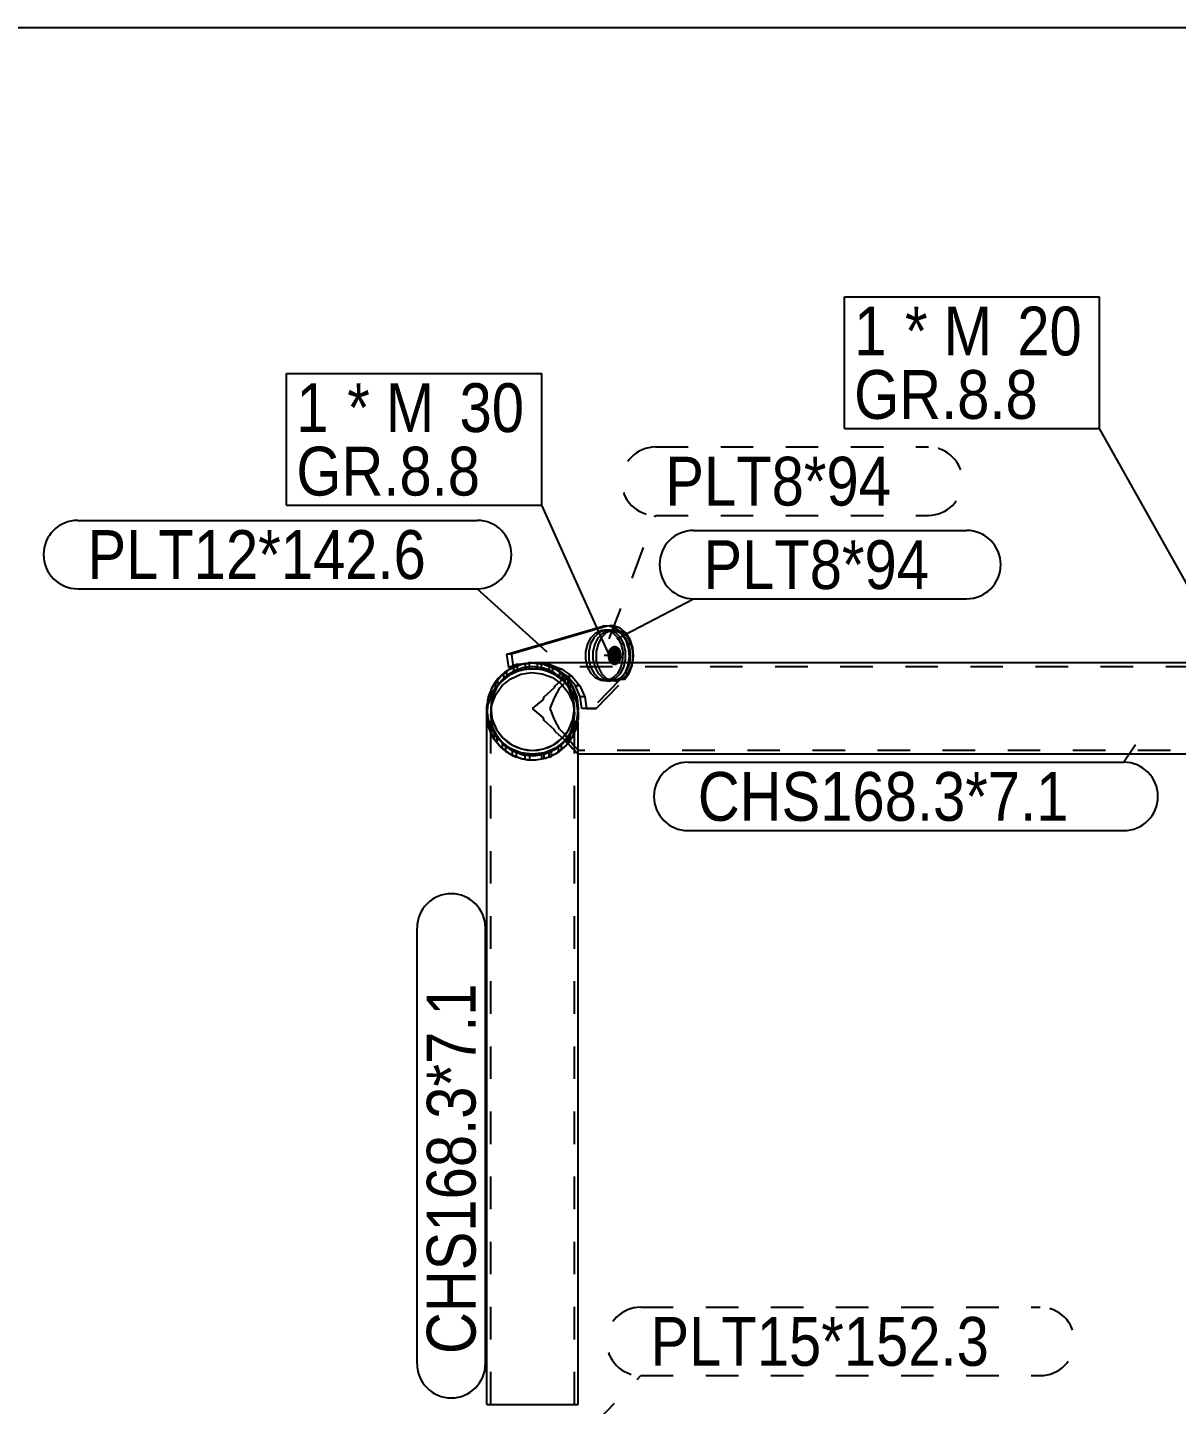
# Model space of a CAD drawing. Header units: millimetres. Extents: x 150000 to 150841, y 150000 to 150594.
# Drawn here: x 150280.2 to 150350.9, y 150490 to 150574.6 of the extents above; entities that cross this region are included whole.
import ezdxf

# ---------------------------------------------------------------- set-up
doc = ezdxf.new("R2010")
doc.units = ezdxf.units.MM
doc.linetypes.add('XKITLINE00', pattern=[0])
doc.linetypes.add('XKITLINE02', pattern=[4, 2, -2])
doc.styles.add('A', font='arial.ttf')
doc.styles.add('ARIAL', font='arial.ttf')

msp = doc.modelspace()

# ---------------------------------------------------------------- linework, layer by layer
at = {"color": 7, "linetype": 'XKITLINE00'}
for p, q in [((150822.962, 150574.58), (150017.917, 150574.58)), ((150017.944, 150574.605), (150822.945, 150574.605)), ((150330.444, 150558.061), (150346.121, 150558.061)), ((150330.444, 150549.961), (150330.444, 150558.061)), ((150346.121, 150549.961), (150346.121, 150558.061)), ((150296.167, 150553.351), (150311.844, 150553.351)), ((150296.167, 150545.251), (150296.167, 150553.351)), ((150311.844, 150545.251), (150311.844, 150553.351)), ((150330.444, 150549.961), (150346.121, 150549.961)), ((150353.812, 150536.284), (150346.121, 150549.961)), ((150296.167, 150545.251), (150311.844, 150545.251)), ((150316.005, 150536.024), (150311.844, 150545.251)), ((150283.325, 150544.324), (150307.882, 150544.324)), ((150321.181, 150543.705), (150337.951, 150543.705)), ((150283.325, 150540.124), (150307.882, 150540.124)), ((150312.186, 150536.222), (150307.882, 150540.124)), ((150316.453, 150537.037), (150321.181, 150539.505)), ((150321.181, 150539.505), (150337.951, 150539.505)), ((150348.344, 150530.528), (150347.616, 150529.465)), ((150320.838, 150529.465), (150347.616, 150529.465)), ((150320.838, 150525.265), (150347.616, 150525.265)), ((150304.18, 150492.506), (150304.18, 150519.284)), ((150308.38, 150492.506), (150308.38, 150519.284))]:
    msp.add_line(p, q, dxfattribs=at)
at = {"color": 7, "linetype": 'XKITLINE02'}
for p, q in [((150318.841, 150548.834), (150335.611, 150548.834)), ((150315.998, 150537.037), (150318.841, 150544.634)), ((150318.841, 150544.634), (150335.611, 150544.634)), ((150314.668, 150536.739), (150314.879, 150537.135)), ((150315.061, 150537.135), (150314.85, 150536.739)), ((150314.879, 150537.135), (150315.17, 150537.422)), ((150315.352, 150537.422), (150315.061, 150537.135)), ((150315.17, 150537.422), (150315.511, 150537.572)), ((150315.17, 150537.422), (150315.352, 150537.422)), ((150315.693, 150537.572), (150315.352, 150537.422)), ((150315.511, 150537.572), (150315.693, 150537.572)), ((150315.511, 150537.572), (150315.869, 150537.57)), ((150316.051, 150537.57), (150315.693, 150537.572)), ((150315.869, 150537.57), (150316.209, 150537.417)), ((150315.966, 150537.572), (150316.324, 150537.57)), ((150316.002, 150537.847), (150316.392, 150537.711)), ((150316.391, 150537.417), (150316.051, 150537.57)), ((150316.209, 150537.417), (150316.499, 150537.128)), ((150316.324, 150537.57), (150316.664, 150537.417)), ((150316.681, 150537.128), (150316.391, 150537.417)), ((150316.392, 150537.711), (150316.735, 150537.422)), ((150316.499, 150537.128), (150316.708, 150536.731)), ((150316.664, 150537.417), (150316.954, 150537.128)), ((150316.89, 150536.731), (150316.681, 150537.128)), ((150316.735, 150537.422), (150317, 150537.006)), ((150316.954, 150537.128), (150317.163, 150536.731)), ((150314.555, 150535.783), (150314.556, 150536.273)), ((150314.556, 150536.273), (150314.668, 150536.739)), ((150314.738, 150536.273), (150314.737, 150535.783)), ((150314.85, 150536.739), (150314.738, 150536.273)), ((150316.708, 150536.731), (150316.89, 150536.731)), ((150316.708, 150536.731), (150316.818, 150536.264)), ((150316.818, 150536.264), (150316.817, 150535.774)), ((150317, 150536.264), (150316.89, 150536.731)), ((150316.999, 150535.774), (150317, 150536.264)), ((150317, 150537.006), (150317.162, 150536.502)), ((150317.162, 150536.502), (150317.208, 150535.955)), ((150317.163, 150536.731), (150317.345, 150536.731)), ((150317.163, 150536.731), (150317.273, 150536.264)), ((150317.273, 150536.264), (150317.272, 150535.774)), ((150317.455, 150536.262), (150317.455, 150536.265)), ((150310.285, 150535.469), (150309.819, 150535.276)), ((150309.882, 150535.189), (150310.558, 150535.469)), ((150310.092, 150535.276), (150310.558, 150535.469)), ((150310.355, 150535.406), (150310.132, 150535.315)), ((150310.285, 150535.469), (150311.011, 150535.565)), ((150310.558, 150535.469), (150310.285, 150535.469)), ((150310.591, 150535.477), (150310.355, 150535.406)), ((150310.355, 150535.052), (150310.355, 150535.406)), ((150310.558, 150535.469), (150311.284, 150535.565)), ((150310.558, 150535.469), (150311.284, 150535.565)), ((150310.837, 150535.528), (150310.591, 150535.477)), ((150311.082, 150535.557), (150310.837, 150535.528)), ((150310.837, 150535.174), (150310.837, 150535.528)), ((150311.284, 150535.565), (150311.011, 150535.565)), ((150311.082, 150535.557), (150311.293, 150535.563)), ((150311.082, 150535.204), (150311.082, 150535.557)), ((150311.284, 150535.565), (150312.01, 150535.469)), ((150311.294, 150535.563), (150311.33, 150535.564)), ((150311.33, 150535.564), (150311.578, 150535.549)), ((150311.584, 150535.565), (150311.36, 150535.565)), ((150311.571, 150535.563), (150312.362, 150535.469)), ((150311.578, 150535.196), (150311.578, 150535.549)), ((150311.827, 150535.511), (150311.578, 150535.549)), ((150311.827, 150535.158), (150311.827, 150535.511)), ((150311.919, 150535.489), (150311.827, 150535.511)), ((150312.02, 150535.465), (150311.994, 150535.471)), ((150312.01, 150535.469), (150312.687, 150535.189)), ((150312.015, 150535.478), (150312.089, 150535.469)), ((150312.692, 150535.197), (150312.036, 150535.469)), ((150312.089, 150535.469), (150312.362, 150535.469)), ((150312.813, 150535.189), (150312.089, 150535.469)), ((150312.099, 150535.443), (150312.299, 150535.375)), ((150312.362, 150535.469), (150313.086, 150535.189)), ((150314.665, 150535.317), (150314.555, 150535.783)), ((150314.737, 150535.783), (150314.847, 150535.317)), ((150315.12, 150535.317), (150315.061, 150535.565)), ((150315.302, 150535.317), (150315.243, 150535.565)), ((150316.817, 150535.774), (150316.705, 150535.308)), ((150316.887, 150535.308), (150316.999, 150535.774)), ((150317.132, 150535.414), (150316.943, 150534.928)), ((150317.208, 150535.955), (150317.132, 150535.414)), ((150317.272, 150535.774), (150317.16, 150535.308)), ((150317.216, 150534.928), (150317.405, 150535.414)), ((150317.342, 150535.308), (150317.404, 150535.565)), ((150317.405, 150535.414), (150317.426, 150535.565)), ((150308.855, 150534.162), (150309.301, 150534.743)), ((150309.468, 150534.575), (150309.06, 150534.044)), ((150309.156, 150534.232), (150309.156, 150534.586)), ((150309.813, 150534.795), (150309.245, 150534.333)), ((150309.285, 150534.722), (150309.314, 150534.753)), ((150309.301, 150534.743), (150309.882, 150535.189)), ((150309.323, 150534.41), (150309.511, 150534.577)), ((150309.418, 150534.17), (150309.938, 150534.594)), ((150310, 150534.983), (150309.468, 150534.575)), ((150309.511, 150534.577), (150309.511, 150534.93)), ((150309.511, 150534.577), (150309.699, 150534.72)), ((150309.699, 150534.72), (150309.699, 150535.073)), ((150309.699, 150534.72), (150309.907, 150534.848)), ((150310.482, 150535.095), (150309.813, 150534.795)), ((150309.864, 150535.175), (150309.894, 150535.194)), ((150309.907, 150534.848), (150310.132, 150534.962)), ((150309.938, 150534.594), (150310.55, 150534.868)), ((150310.619, 150535.24), (150310, 150534.983)), ((150310.054, 150535.276), (150310.132, 150535.315)), ((150310.132, 150534.962), (150310.132, 150535.315)), ((150310.132, 150534.962), (150310.355, 150535.052)), ((150310.355, 150535.052), (150310.591, 150535.123)), ((150311.205, 150535.211), (150310.482, 150535.095)), ((150310.55, 150534.868), (150311.211, 150534.974)), ((150310.591, 150535.123), (150310.837, 150535.174)), ((150311.284, 150535.328), (150310.619, 150535.24)), ((150310.837, 150535.174), (150311.082, 150535.204)), ((150311.082, 150535.204), (150311.33, 150535.211)), ((150311.933, 150535.136), (150311.205, 150535.211)), ((150311.211, 150534.974), (150311.878, 150534.905)), ((150311.949, 150535.24), (150311.284, 150535.328)), ((150311.33, 150535.211), (150311.578, 150535.196)), ((150311.578, 150535.196), (150311.827, 150535.158)), ((150311.827, 150535.158), (150312.069, 150535.1)), ((150311.878, 150534.905), (150312.505, 150534.666)), ((150312.617, 150534.875), (150311.933, 150535.136)), ((150312.568, 150534.983), (150311.949, 150535.24)), ((150312.069, 150535.1), (150312.299, 150535.022)), ((150312.299, 150535.022), (150312.299, 150535.375)), ((150312.53, 150535.272), (150312.299, 150535.375)), ((150312.299, 150535.022), (150312.53, 150534.918)), ((150360.191, 150535.328), (150312.377, 150535.328)), ((150312.505, 150534.666), (150313.048, 150534.273)), ((150312.53, 150534.918), (150312.53, 150535.272)), ((150312.588, 150535.24), (150312.53, 150535.272)), ((150312.53, 150534.918), (150312.747, 150534.8)), ((150313.1, 150534.575), (150312.568, 150534.983)), ((150313.211, 150534.446), (150312.617, 150534.875)), ((150312.698, 150535.18), (150312.668, 150535.196)), ((150312.687, 150535.189), (150313.268, 150534.743)), ((150312.703, 150535.189), (150312.692, 150535.197)), ((150313.275, 150534.75), (150312.692, 150535.197)), ((150313.275, 150534.75), (150312.692, 150535.197)), ((150312.747, 150534.8), (150312.946, 150534.667)), ((150312.759, 150535.145), (150312.946, 150535.02)), ((150313.086, 150535.189), (150312.813, 150535.189)), ((150313.435, 150534.743), (150312.813, 150535.189)), ((150312.946, 150534.667), (150312.946, 150535.02)), ((150313.141, 150534.861), (150312.946, 150535.02)), ((150312.946, 150534.667), (150313.141, 150534.508)), ((150313.07, 150534.907), (150313.126, 150534.907)), ((150313.086, 150535.189), (150313.708, 150534.743)), ((150313.126, 150534.907), (150313.096, 150534.743)), ((150313.096, 150534.743), (150313.126, 150534.53)), ((150313.508, 150534.044), (150313.1, 150534.575)), ((150313.126, 150534.907), (150313.167, 150534.873)), ((150313.141, 150534.508), (150313.141, 150534.861)), ((150313.217, 150534.788), (150313.141, 150534.861)), ((150313.167, 150534.496), (150313.167, 150534.873)), ((150313.167, 150534.873), (150313.307, 150534.739)), ((150313.278, 150534.729), (150313.248, 150534.758)), ((150313.268, 150534.743), (150313.713, 150534.162)), ((150313.28, 150534.743), (150313.275, 150534.75)), ((150313.722, 150534.167), (150313.275, 150534.75)), ((150313.283, 150534.739), (150313.275, 150534.75)), ((150313.283, 150534.739), (150313.28, 150534.743)), ((150313.281, 150534.575), (150313.302, 150534.707)), ((150313.307, 150534.362), (150313.281, 150534.575)), ((150313.307, 150534.739), (150313.283, 150534.739)), ((150313.302, 150534.708), (150313.307, 150534.739)), ((150313.317, 150534.691), (150313.306, 150534.702)), ((150313.474, 150534.512), (150313.317, 150534.691)), ((150313.708, 150534.743), (150313.435, 150534.743)), ((150313.913, 150534.162), (150313.435, 150534.743)), ((150313.708, 150534.743), (150314.186, 150534.162)), ((150314.665, 150535.317), (150314.847, 150535.317)), ((150314.874, 150534.919), (150314.665, 150535.317)), ((150314.847, 150535.317), (150315.056, 150534.919)), ((150315.164, 150534.63), (150314.874, 150534.919)), ((150315.056, 150534.919), (150315.346, 150534.63)), ((150315.12, 150535.317), (150315.302, 150535.317)), ((150315.329, 150534.919), (150315.12, 150535.317)), ((150315.504, 150534.477), (150315.164, 150534.63)), ((150315.302, 150535.317), (150315.511, 150534.919)), ((150315.619, 150534.63), (150315.329, 150534.919)), ((150315.346, 150534.63), (150315.686, 150534.477)), ((150315.511, 150534.919), (150315.801, 150534.63)), ((150315.959, 150534.477), (150315.619, 150534.63)), ((150315.801, 150534.63), (150316.141, 150534.477)), ((150316.203, 150534.625), (150315.862, 150534.475)), ((150316.044, 150534.475), (150316.385, 150534.625)), ((150316.494, 150534.912), (150316.203, 150534.625)), ((150316.203, 150534.625), (150316.385, 150534.625)), ((150316.658, 150534.625), (150316.317, 150534.475)), ((150316.385, 150534.625), (150316.676, 150534.912)), ((150316.705, 150535.308), (150316.494, 150534.912)), ((150316.499, 150534.475), (150316.84, 150534.625)), ((150316.943, 150534.928), (150316.657, 150534.541)), ((150316.949, 150534.912), (150316.658, 150534.625)), ((150316.658, 150534.625), (150316.84, 150534.625)), ((150316.676, 150534.912), (150316.887, 150535.308)), ((150316.84, 150534.625), (150317.131, 150534.912)), ((150316.93, 150534.541), (150317.216, 150534.928)), ((150317.216, 150534.928), (150316.943, 150534.928)), ((150317.16, 150535.308), (150316.949, 150534.912)), ((150317.131, 150534.912), (150317.342, 150535.308)), ((150308.816, 150533.74), (150308.555, 150533.055)), ((150308.575, 150533.486), (150308.855, 150534.162)), ((150308.665, 150533.406), (150308.665, 150533.759)), ((150308.759, 150533.625), (150308.759, 150533.978)), ((150308.759, 150533.625), (150308.874, 150533.839)), ((150309.06, 150534.044), (150308.804, 150533.424)), ((150309.245, 150534.333), (150308.816, 150533.74)), ((150308.844, 150534.136), (150308.866, 150534.176)), ((150308.874, 150533.839), (150309.011, 150534.046)), ((150309.011, 150534.046), (150309.011, 150534.399)), ((150309.011, 150534.046), (150309.156, 150534.232)), ((150309.025, 150533.627), (150309.418, 150534.17)), ((150309.156, 150534.232), (150309.323, 150534.41)), ((150311.998, 150533.486), (150312.62, 150534.058)), ((150312.62, 150534.058), (150312.679, 150534.162)), ((150312.62, 150533.424), (150312.963, 150534.044)), ((150312.679, 150534.162), (150313.07, 150534.53)), ((150312.963, 150534.044), (150313.214, 150534.28)), ((150313.048, 150534.273), (150313.471, 150533.753)), ((150313.07, 150534.53), (150313.126, 150534.53)), ((150313.07, 150534.53), (150313.214, 150534.426)), ((150313.126, 150534.53), (150313.167, 150534.496)), ((150313.141, 150534.508), (150313.317, 150534.338)), ((150313.167, 150534.496), (150313.307, 150534.362)), ((150313.673, 150533.877), (150313.211, 150534.446)), ((150313.214, 150534.426), (150313.265, 150534.362)), ((150313.265, 150534.362), (150313.214, 150534.28)), ((150313.307, 150534.362), (150313.265, 150534.362)), ((150313.317, 150534.338), (150313.474, 150534.159)), ((150313.471, 150533.753), (150313.745, 150533.141)), ((150313.474, 150534.159), (150313.474, 150534.512)), ((150313.62, 150534.31), (150313.474, 150534.512)), ((150313.62, 150533.957), (150313.474, 150534.159)), ((150313.765, 150533.424), (150313.508, 150534.044)), ((150313.62, 150533.957), (150313.62, 150534.31)), ((150313.666, 150534.235), (150313.62, 150534.31)), ((150313.62, 150533.957), (150313.746, 150533.748)), ((150313.972, 150533.209), (150313.673, 150533.877)), ((150313.721, 150534.144), (150313.697, 150534.183)), ((150313.713, 150534.162), (150313.994, 150533.486)), ((150314.003, 150533.488), (150313.722, 150534.167)), ((150313.852, 150533.887), (150313.746, 150534.102)), ((150313.746, 150533.748), (150313.852, 150533.534)), ((150313.852, 150533.534), (150313.852, 150533.887)), ((150313.941, 150533.657), (150313.852, 150533.887)), ((150314.186, 150534.162), (150313.913, 150534.162)), ((150314.213, 150533.486), (150313.913, 150534.162)), ((150314.186, 150534.162), (150314.486, 150533.486)), ((150316.657, 150534.541), (150314.924, 150532.76)), ((150315.197, 150532.76), (150316.93, 150534.541)), ((150315.862, 150534.475), (150315.504, 150534.477)), ((150315.686, 150534.477), (150316.044, 150534.475)), ((150315.862, 150534.475), (150316.044, 150534.475)), ((150316.317, 150534.475), (150315.959, 150534.477)), ((150316.141, 150534.477), (150316.499, 150534.475)), ((150316.317, 150534.475), (150316.499, 150534.475)), ((150316.93, 150534.541), (150316.657, 150534.541)), ((150308.479, 150532.76), (150308.575, 150533.486)), ((150308.482, 150532.347), (150308.555, 150533.055)), ((150308.495, 150532.698), (150308.495, 150533.051)), ((150308.495, 150532.698), (150308.53, 150532.936)), ((150308.53, 150532.936), (150308.53, 150533.29)), ((150308.53, 150532.936), (150308.587, 150533.172)), ((150308.571, 150533.461), (150308.581, 150533.501)), ((150308.587, 150533.172), (150308.665, 150533.406)), ((150308.665, 150533.406), (150308.759, 150533.625)), ((150308.804, 150533.424), (150308.716, 150532.76)), ((150308.717, 150532.333), (150308.786, 150533)), ((150308.786, 150533), (150309.025, 150533.627)), ((150311.284, 150532.76), (150311.934, 150533.301)), ((150311.934, 150533.301), (150311.998, 150533.486)), ((150312.369, 150532.76), (150312.62, 150533.424)), ((150313.745, 150533.141), (150313.851, 150532.479)), ((150313.852, 150532.76), (150313.765, 150533.424)), ((150313.941, 150533.304), (150313.852, 150533.534)), ((150313.941, 150533.304), (150313.941, 150533.657)), ((150313.961, 150533.586), (150313.941, 150533.657)), ((150313.941, 150533.304), (150314.009, 150533.07)), ((150314.088, 150532.485), (150313.972, 150533.209)), ((150313.996, 150533.468), (150313.984, 150533.508)), ((150313.994, 150533.486), (150314.089, 150532.76)), ((150314.099, 150532.76), (150314.003, 150533.488)), ((150314.009, 150533.07), (150314.056, 150532.834)), ((150314.056, 150533.188), (150314.016, 150533.385)), ((150314.056, 150532.834), (150314.056, 150533.188)), ((150314.083, 150532.945), (150314.056, 150533.188)), ((150314.083, 150532.592), (150314.083, 150532.945)), ((150314.084, 150532.87), (150314.083, 150532.945)), ((150314.486, 150533.486), (150314.213, 150533.486)), ((150314.315, 150532.76), (150314.213, 150533.486)), ((150314.486, 150533.486), (150314.588, 150532.76)), ((150308.575, 150532.034), (150308.479, 150532.76)), ((150308.48, 150532.754), (150308.48, 150532.765)), ((150308.48, 150532.455), (150308.495, 150532.698)), ((150308.481, 150532.742), (150308.481, 150532.771)), ((150308.595, 150531.613), (150308.483, 150532.308)), ((150308.576, 150532.029), (150308.574, 150532.037)), ((150308.855, 150531.357), (150308.575, 150532.034)), ((150308.716, 150532.76), (150308.804, 150532.095)), ((150308.717, 150490.006), (150308.717, 150532.333)), ((150308.823, 150531.671), (150308.717, 150532.333)), ((150308.804, 150532.095), (150309.06, 150531.476)), ((150311.934, 150532.218), (150311.284, 150532.76)), ((150311.998, 150532.034), (150311.934, 150532.218)), ((150312.62, 150531.461), (150311.998, 150532.034)), ((150312.62, 150532.095), (150312.369, 150532.76)), ((150312.963, 150531.476), (150312.62, 150532.095)), ((150313.508, 150531.476), (150313.765, 150532.095)), ((150313.994, 150532.034), (150313.713, 150531.357)), ((150313.722, 150531.352), (150314.003, 150532.031)), ((150313.765, 150532.095), (150313.852, 150532.76)), ((150313.851, 150532.479), (150313.782, 150531.811)), ((150313.851, 150490.006), (150313.851, 150532.479)), ((150313.992, 150532.029), (150313.994, 150532.04)), ((150314.089, 150532.76), (150313.994, 150532.034)), ((150314.003, 150532.031), (150314.099, 150532.76)), ((150314.013, 150531.757), (150314.088, 150532.485)), ((150314.016, 150532.13), (150314.038, 150532.221)), ((150314.038, 150532.221), (150314.073, 150532.46)), ((150314.038, 150531.868), (150314.038, 150532.221)), ((150314.038, 150531.868), (150314.073, 150532.106)), ((150314.083, 150532.592), (150314.056, 150532.834)), ((150314.073, 150532.46), (150314.086, 150532.658)), ((150314.073, 150532.106), (150314.073, 150532.46)), ((150314.088, 150532.349), (150314.073, 150532.106)), ((150314.083, 150532.592), (150314.088, 150532.349)), ((150314.087, 150532.747), (150314.087, 150532.778)), ((150314.088, 150532.349), (150314.088, 150532.679)), ((150314.088, 150529.955), (150314.088, 150532.485)), ((150314.588, 150532.76), (150314.315, 150532.76)), ((150314.924, 150532.76), (150314.315, 150532.76)), ((150314.588, 150532.76), (150315.197, 150532.76)), ((150315.197, 150532.76), (150314.924, 150532.76)), ((150308.896, 150530.935), (150308.6, 150531.595)), ((150309.097, 150531.059), (150308.823, 150531.671)), ((150309.301, 150530.776), (150308.855, 150531.357)), ((150309.06, 150531.476), (150309.468, 150530.944)), ((150312.679, 150531.357), (150312.62, 150531.461)), ((150312.679, 150531.357), (150313.214, 150530.853)), ((150312.963, 150531.476), (150313.214, 150531.239)), ((150313.1, 150530.944), (150313.508, 150531.476)), ((150313.544, 150531.185), (150313.151, 150530.641)), ((150313.214, 150531.239), (150313.398, 150530.944)), ((150313.713, 150531.357), (150313.268, 150530.776)), ((150313.443, 150530.989), (150313.722, 150531.352)), ((150313.782, 150531.811), (150313.544, 150531.185)), ((150313.557, 150531.112), (150313.694, 150531.319)), ((150313.694, 150531.319), (150313.696, 150531.322)), ((150313.809, 150531.179), (150313.694, 150530.966)), ((150313.747, 150531.418), (150313.809, 150531.533)), ((150313.752, 150531.072), (150314.013, 150531.757)), ((150313.809, 150531.533), (150313.903, 150531.752)), ((150313.809, 150531.179), (150313.809, 150531.533)), ((150313.809, 150531.179), (150313.903, 150531.398)), ((150313.903, 150531.752), (150313.973, 150531.962)), ((150313.903, 150531.398), (150313.903, 150531.752)), ((150313.981, 150531.632), (150313.903, 150531.398)), ((150314.038, 150531.868), (150313.981, 150531.632)), ((150308.896, 150530.935), (150309.358, 150530.366)), ((150309.52, 150530.539), (150309.097, 150531.059)), ((150309.882, 150530.33), (150309.301, 150530.776)), ((150309.358, 150530.366), (150309.951, 150529.937)), ((150309.468, 150530.944), (150310, 150530.536)), ((150310.064, 150530.146), (150309.52, 150530.539)), ((150310.558, 150530.05), (150309.882, 150530.33)), ((150310, 150530.536), (150310.619, 150530.279)), ((150311.949, 150530.279), (150312.568, 150530.536)), ((150312.687, 150530.33), (150312.01, 150530.05)), ((150312.568, 150530.536), (150313.1, 150530.944)), ((150313.151, 150530.641), (150312.631, 150530.218)), ((150313.268, 150530.776), (150312.687, 150530.33)), ((150312.755, 150530.016), (150313.323, 150530.479)), ((150313.214, 150530.853), (150313.262, 150530.776)), ((150313.262, 150530.776), (150313.677, 150530.385)), ((150313.323, 150530.479), (150313.752, 150531.072)), ((150313.398, 150530.944), (150313.677, 150530.681)), ((150313.564, 150530.78), (150313.442, 150530.612)), ((150313.442, 150530.612), (150313.443, 150530.612)), ((150313.443, 150530.612), (150313.442, 150530.612)), ((150313.457, 150530.63), (150313.557, 150530.758)), ((150313.564, 150531.123), (150313.459, 150530.989)), ((150313.459, 150530.985), (150313.557, 150531.112)), ((150313.459, 150530.612), (150313.564, 150530.746)), ((150313.557, 150530.758), (150313.557, 150531.112)), ((150313.694, 150530.966), (150313.557, 150530.758)), ((150313.564, 150531.123), (150313.586, 150531.157)), ((150313.564, 150530.746), (150313.564, 150531.123)), ((150313.586, 150530.78), (150313.564, 150530.78)), ((150313.756, 150530.575), (150313.564, 150530.78)), ((150313.586, 150530.78), (150313.564, 150530.746)), ((150313.586, 150531.157), (150313.569, 150530.944)), ((150313.569, 150530.944), (150313.586, 150530.78)), ((150313.572, 150531.157), (150313.586, 150531.157)), ((150313.677, 150530.681), (150313.762, 150530.536)), ((150313.677, 150530.385), (150313.709, 150530.33)), ((150313.709, 150530.33), (150313.977, 150530.082)), ((150313.776, 150530.536), (150313.756, 150530.575)), ((150313.762, 150530.536), (150313.977, 150530.337)), ((150314.012, 150530.279), (150313.776, 150530.536)), ((150313.977, 150530.337), (150313.999, 150530.279)), ((150309.951, 150529.937), (150310.635, 150529.676)), ((150310.69, 150529.907), (150310.064, 150530.146)), ((150311.284, 150529.955), (150310.558, 150530.05)), ((150310.619, 150530.279), (150311.284, 150530.192)), ((150310.635, 150529.676), (150311.363, 150529.601)), ((150311.357, 150529.838), (150310.69, 150529.907)), ((150311.284, 150530.192), (150311.949, 150530.279)), ((150312.01, 150530.05), (150311.284, 150529.955)), ((150312.019, 150529.944), (150311.357, 150529.838)), ((150311.363, 150529.601), (150312.086, 150529.717)), ((150312.631, 150530.218), (150312.019, 150529.944)), ((150312.086, 150529.717), (150312.755, 150530.016)), ((150313.977, 150530.082), (150313.989, 150530.05)), ((150313.989, 150530.05), (150314.093, 150529.965)), ((150313.999, 150530.279), (150314.093, 150530.202)), ((150314.018, 150530.277), (150314.012, 150530.279)), ((150314.085, 150530.192), (150314.018, 150530.277)), ((150314.093, 150530.202), (150314.085, 150530.192)), ((150358.484, 150530.192), (150314.085, 150530.192)), ((150314.085, 150529.955), (150314.093, 150529.965)), ((150314.093, 150529.965), (150314.093, 150530.202)), ((150317.928, 150495.981), (150342.485, 150495.981)), ((150312.188, 150485.745), (150317.928, 150491.781)), ((150317.928, 150491.781), (150342.485, 150491.781))]:
    msp.add_line(p, q, dxfattribs=at)
at = {"color": 2, "linetype": 'XKITLINE00'}
for p, q in [((150309.706, 150536.095), (150315.6, 150537.819)), ((150315.873, 150537.819), (150309.979, 150536.095)), ((150315.123, 150536.739), (150315.334, 150537.135)), ((150315.516, 150537.135), (150315.305, 150536.739)), ((150315.334, 150537.135), (150315.625, 150537.422)), ((150315.807, 150537.422), (150315.516, 150537.135)), ((150316.002, 150537.847), (150315.6, 150537.819)), ((150315.873, 150537.819), (150315.6, 150537.819)), ((150315.625, 150537.422), (150315.966, 150537.572)), ((150315.625, 150537.422), (150315.807, 150537.422)), ((150316.148, 150537.572), (150315.807, 150537.422)), ((150316.275, 150537.847), (150315.873, 150537.819)), ((150315.966, 150537.572), (150316.148, 150537.572)), ((150316.275, 150537.847), (150316.002, 150537.847)), ((150316.506, 150537.57), (150316.148, 150537.572)), ((150316.665, 150537.711), (150316.275, 150537.847)), ((150316.846, 150537.417), (150316.506, 150537.57)), ((150317.008, 150537.422), (150316.665, 150537.711)), ((150317.136, 150537.128), (150316.846, 150537.417)), ((150317.273, 150537.006), (150317.008, 150537.422)), ((150317.345, 150536.731), (150317.136, 150537.128)), ((150315.01, 150535.783), (150315.011, 150536.273)), ((150315.011, 150536.273), (150315.123, 150536.739)), ((150315.193, 150536.273), (150315.192, 150535.783)), ((150315.305, 150536.739), (150315.193, 150536.273)), ((150317.435, 150536.502), (150317.273, 150537.006)), ((150317.455, 150536.264), (150317.345, 150536.731)), ((150317.455, 150536.265), (150317.435, 150536.502)), ((150317.454, 150535.774), (150317.455, 150536.264)), ((150317.481, 150535.955), (150317.455, 150536.262)), ((150309.979, 150536.095), (150309.706, 150536.095)), ((150309.819, 150535.276), (150309.706, 150536.095)), ((150309.979, 150536.095), (150310.092, 150535.276)), ((150311.284, 150535.565), (150311.557, 150535.565)), ((150311.284, 150535.565), (150312.015, 150535.478)), ((150311.293, 150535.563), (150311.294, 150535.563)), ((150311.36, 150535.565), (150312.013, 150535.479)), ((150311.557, 150535.565), (150311.571, 150535.563)), ((150360.895, 150535.565), (150311.584, 150535.565)), ((150311.994, 150535.471), (150311.919, 150535.489)), ((150312.013, 150535.479), (150312.692, 150535.197)), ((150312.02, 150535.465), (150312.069, 150535.453)), ((150312.069, 150535.453), (150312.099, 150535.443)), ((150315.061, 150535.565), (150315.01, 150535.783)), ((150315.243, 150535.565), (150315.192, 150535.783)), ((150317.404, 150535.565), (150317.454, 150535.774)), ((150317.426, 150535.565), (150317.481, 150535.955)), ((150309.156, 150534.586), (150309.011, 150534.399)), ((150309.156, 150534.586), (150309.285, 150534.722)), ((150309.314, 150534.753), (150309.323, 150534.763)), ((150309.323, 150534.763), (150309.511, 150534.93)), ((150309.699, 150535.073), (150309.511, 150534.93)), ((150309.699, 150535.073), (150309.864, 150535.175)), ((150310.092, 150535.276), (150309.819, 150535.276)), ((150309.894, 150535.194), (150309.907, 150535.202)), ((150309.907, 150535.202), (150310.054, 150535.276)), ((150312.668, 150535.196), (150312.588, 150535.24)), ((150312.692, 150535.197), (150312.703, 150535.189)), ((150312.747, 150535.153), (150312.698, 150535.18)), ((150312.703, 150535.189), (150313.275, 150534.743)), ((150312.747, 150535.153), (150312.759, 150535.145)), ((150313.248, 150534.758), (150313.217, 150534.788)), ((150313.722, 150534.162), (150313.275, 150534.743)), ((150313.306, 150534.702), (150313.278, 150534.729)), ((150313.302, 150534.707), (150313.302, 150534.708)), ((150308.587, 150533.526), (150308.665, 150533.759)), ((150308.759, 150533.978), (150308.665, 150533.759)), ((150308.759, 150533.978), (150308.844, 150534.136)), ((150308.866, 150534.176), (150308.874, 150534.192)), ((150308.874, 150534.192), (150309.011, 150534.399)), ((150313.697, 150534.183), (150313.666, 150534.235)), ((150313.746, 150534.102), (150313.721, 150534.144)), ((150314.003, 150533.486), (150313.722, 150534.162)), ((150308.48, 150532.809), (150308.495, 150533.051)), ((150308.53, 150533.29), (150308.495, 150533.051)), ((150308.53, 150533.29), (150308.571, 150533.461)), ((150308.581, 150533.501), (150308.587, 150533.526)), ((150313.984, 150533.508), (150313.961, 150533.586)), ((150314.009, 150533.424), (150313.996, 150533.468)), ((150314.099, 150532.76), (150314.003, 150533.486)), ((150314.016, 150533.385), (150314.009, 150533.424)), ((150314.087, 150532.778), (150314.084, 150532.87)), ((150308.48, 150532.765), (150308.48, 150532.809)), ((150308.481, 150532.771), (150308.48, 150532.809)), ((150308.48, 150532.455), (150308.48, 150532.754)), ((150308.486, 150532.212), (150308.48, 150532.455)), ((150308.48, 150532.326), (150308.482, 150532.347)), ((150308.48, 150490.006), (150308.48, 150532.326)), ((150308.483, 150532.308), (150308.48, 150532.326)), ((150308.486, 150532.566), (150308.481, 150532.742)), ((150308.486, 150532.212), (150308.486, 150532.566)), ((150308.486, 150532.566), (150308.512, 150532.323)), ((150308.512, 150531.97), (150308.486, 150532.212)), ((150308.512, 150531.97), (150308.512, 150532.323)), ((150308.56, 150532.087), (150308.512, 150532.323)), ((150308.574, 150532.037), (150308.56, 150532.087)), ((150308.628, 150531.854), (150308.576, 150532.029)), ((150313.722, 150531.357), (150314.003, 150532.034)), ((150313.981, 150531.985), (150313.992, 150532.029)), ((150313.994, 150532.04), (150314.016, 150532.13)), ((150314.003, 150532.034), (150314.099, 150532.76)), ((150314.086, 150532.658), (150314.088, 150532.702)), ((150314.088, 150532.702), (150314.087, 150532.747)), ((150314.088, 150532.679), (150314.088, 150532.702)), ((150308.56, 150531.734), (150308.512, 150531.97)), ((150308.628, 150531.5), (150308.56, 150531.734)), ((150308.596, 150531.603), (150308.595, 150531.613)), ((150308.6, 150531.595), (150308.596, 150531.603)), ((150308.628, 150531.5), (150308.628, 150531.854)), ((150308.628, 150531.854), (150308.716, 150531.623)), ((150308.716, 150531.27), (150308.628, 150531.5)), ((150308.716, 150531.27), (150308.716, 150531.623)), ((150308.716, 150531.623), (150308.822, 150531.409)), ((150308.822, 150531.055), (150308.716, 150531.27)), ((150308.822, 150531.409), (150308.949, 150531.2)), ((150308.949, 150530.846), (150308.949, 150531.2)), ((150308.949, 150531.2), (150309.095, 150530.998)), ((150313.443, 150530.989), (150313.722, 150531.357)), ((150313.696, 150531.322), (150313.747, 150531.418)), ((150313.973, 150531.962), (150313.981, 150531.985)), ((150308.949, 150530.846), (150308.822, 150531.055)), ((150309.095, 150530.644), (150308.949, 150530.846)), ((150309.095, 150530.644), (150309.095, 150530.998)), ((150309.095, 150530.998), (150309.253, 150530.817)), ((150309.253, 150530.464), (150309.095, 150530.644)), ((150309.253, 150530.817), (150309.431, 150530.647)), ((150309.431, 150530.293), (150309.253, 150530.464)), ((150309.431, 150530.293), (150309.431, 150530.647)), ((150309.431, 150530.647), (150309.628, 150530.487)), ((150309.628, 150530.133), (150309.628, 150530.487)), ((150309.628, 150530.487), (150309.833, 150530.351)), ((150309.833, 150530.351), (150310.057, 150530.23)), ((150312.661, 150530.309), (150312.869, 150530.438)), ((150312.869, 150530.438), (150313.058, 150530.581)), ((150312.869, 150530.085), (150312.869, 150530.438)), ((150313.058, 150530.581), (150313.245, 150530.748)), ((150313.058, 150530.228), (150313.058, 150530.581)), ((150313.245, 150530.394), (150313.058, 150530.228)), ((150313.245, 150530.748), (150313.412, 150530.925)), ((150313.412, 150530.572), (150313.245, 150530.394)), ((150313.412, 150530.925), (150313.459, 150530.985)), ((150313.412, 150530.572), (150313.412, 150530.925)), ((150313.412, 150530.572), (150313.457, 150530.63)), ((150313.44, 150530.776), (150313.459, 150530.989)), ((150313.459, 150530.612), (150313.44, 150530.776)), ((150313.443, 150530.989), (150313.459, 150530.989)), ((150313.443, 150530.612), (150313.459, 150530.612)), ((150313.708, 150530.33), (150313.443, 150530.612)), ((150313.708, 150530.33), (150313.756, 150530.303)), ((150309.431, 150530.293), (150309.628, 150530.133)), ((150309.833, 150529.997), (150309.628, 150530.133)), ((150310.057, 150529.876), (150309.833, 150529.997)), ((150310.057, 150529.876), (150310.057, 150530.23)), ((150310.057, 150530.23), (150310.296, 150530.125)), ((150310.057, 150529.876), (150310.296, 150529.771)), ((150310.296, 150529.771), (150310.296, 150530.125)), ((150310.296, 150530.125), (150310.557, 150530.042)), ((150310.557, 150529.688), (150310.296, 150529.771)), ((150310.557, 150530.042), (150310.831, 150529.984)), ((150310.831, 150529.63), (150310.557, 150529.688)), ((150310.831, 150529.63), (150310.831, 150529.984)), ((150310.831, 150529.984), (150311.113, 150529.952)), ((150310.831, 150529.63), (150311.113, 150529.599)), ((150311.113, 150529.952), (150311.485, 150529.954)), ((150311.113, 150529.599), (150311.113, 150529.952)), ((150311.485, 150529.6), (150311.113, 150529.599)), ((150311.485, 150529.954), (150311.85, 150530.003)), ((150311.85, 150529.65), (150311.485, 150529.6)), ((150312.003, 150530.04), (150311.85, 150530.003)), ((150311.85, 150529.65), (150311.85, 150530.003)), ((150312.003, 150529.687), (150311.85, 150529.65)), ((150312.003, 150530.04), (150312.153, 150530.085)), ((150312.003, 150529.687), (150312.003, 150530.04)), ((150312.153, 150529.731), (150312.003, 150529.687)), ((150312.153, 150530.085), (150312.297, 150530.137)), ((150312.297, 150529.783), (150312.153, 150529.731)), ((150312.297, 150530.137), (150312.436, 150530.196)), ((150312.297, 150529.783), (150312.297, 150530.137)), ((150312.297, 150529.783), (150312.436, 150529.842)), ((150312.436, 150530.196), (150312.661, 150530.309)), ((150312.436, 150529.842), (150312.436, 150530.196)), ((150312.661, 150529.956), (150312.436, 150529.842)), ((150312.869, 150530.085), (150312.661, 150529.956)), ((150312.869, 150530.085), (150313.058, 150530.228)), ((150313.989, 150530.05), (150313.756, 150530.303)), ((150313.989, 150530.05), (150314.018, 150530.04)), ((150314.085, 150529.955), (150314.018, 150530.04)), ((150358.48, 150529.955), (150314.085, 150529.955)), ((150314.088, 150490.006), (150314.088, 150529.955)), ((150308.48, 150490.006), (150314.088, 150490.006))]:
    msp.add_line(p, q, dxfattribs=at)
at = {"color": 3, "linetype": 'XKITLINE00'}
msp.add_line((150316.324, 150536.024), (150315.687, 150536.024), dxfattribs=at)
at = {"color": 7, "linetype": 'XKITLINE02'}
for centre, start, end in [((150318.841, 150546.734), 90, 270), ((150335.611, 150546.734), 270, 90), ((150317.928, 150493.881), 90, 270), ((150342.485, 150493.881), 270, 90)]:
    msp.add_arc(centre, 2.1, start, end, dxfattribs=at)
at = {"color": 7, "linetype": 'XKITLINE00'}
for centre, start, end in [((150283.325, 150542.224), 90, 270), ((150307.882, 150542.224), 270, 90), ((150321.181, 150541.605), 90, 270), ((150337.951, 150541.605), 270, 90), ((150320.838, 150527.365), 90, 270), ((150347.616, 150527.365), 270, 90), ((150306.28, 150519.284), 0, 180), ((150306.28, 150492.506), 180, 0)]:
    msp.add_arc(centre, 2.1, start, end, dxfattribs=at)
at = {"color": 2, "linetype": 'XKITLINE00'}
for radius, start, end in [(2.805, 15, 195), (2.568, 345, 165), (2.805, 195, 15), (2.568, 165, 345)]:
    msp.add_arc((150311.284, 150532.76), radius, start, end, dxfattribs=at)
at = {"color": 3, "linetype": 'Continuous'}
for points in [[(150315.886, 150536.053), (150316.345, 150536.623), (150316.324, 150536.624)], [(150315.886, 150536.053), (150316.324, 150536.624), (150316.302, 150536.623)], [(150315.886, 150536.053), (150316.366, 150536.621), (150316.345, 150536.623)], [(150315.886, 150536.053), (150316.302, 150536.623), (150316.281, 150536.621)], [(150315.886, 150536.053), (150316.388, 150536.617), (150316.366, 150536.621)], [(150315.886, 150536.053), (150316.281, 150536.621), (150316.259, 150536.617)], [(150315.886, 150536.053), (150316.409, 150536.612), (150316.388, 150536.617)], [(150315.886, 150536.053), (150316.259, 150536.617), (150316.238, 150536.612)], [(150315.886, 150536.053), (150316.43, 150536.606), (150316.409, 150536.612)], [(150315.886, 150536.053), (150316.238, 150536.612), (150316.217, 150536.606)], [(150315.886, 150536.053), (150316.451, 150536.598), (150316.43, 150536.606)], [(150315.886, 150536.053), (150316.217, 150536.606), (150316.196, 150536.598)], [(150315.886, 150536.053), (150316.471, 150536.588), (150316.451, 150536.598)], [(150315.886, 150536.053), (150316.196, 150536.598), (150316.176, 150536.588)], [(150315.886, 150536.053), (150316.491, 150536.578), (150316.471, 150536.588)], [(150315.886, 150536.053), (150316.176, 150536.588), (150316.156, 150536.578)], [(150315.886, 150536.053), (150316.511, 150536.566), (150316.491, 150536.578)], [(150315.886, 150536.053), (150316.156, 150536.578), (150316.136, 150536.566)], [(150315.886, 150536.053), (150316.53, 150536.553), (150316.511, 150536.566)], [(150315.886, 150536.053), (150316.136, 150536.566), (150316.117, 150536.553)], [(150315.886, 150536.053), (150316.549, 150536.538), (150316.53, 150536.553)], [(150315.886, 150536.053), (150316.117, 150536.553), (150316.098, 150536.538)], [(150315.886, 150536.053), (150316.567, 150536.522), (150316.549, 150536.538)], [(150315.886, 150536.053), (150316.098, 150536.538), (150316.08, 150536.522)], [(150315.886, 150536.053), (150316.585, 150536.505), (150316.567, 150536.522)], [(150315.886, 150536.053), (150316.08, 150536.522), (150316.062, 150536.505)], [(150315.886, 150536.053), (150316.602, 150536.487), (150316.585, 150536.505)], [(150315.886, 150536.053), (150316.062, 150536.505), (150316.045, 150536.487)], [(150315.886, 150536.053), (150316.618, 150536.468), (150316.602, 150536.487)], [(150315.886, 150536.053), (150316.045, 150536.487), (150316.029, 150536.468)], [(150315.886, 150536.053), (150316.634, 150536.448), (150316.618, 150536.468)], [(150315.886, 150536.053), (150316.029, 150536.468), (150316.013, 150536.448)], [(150315.886, 150536.053), (150316.648, 150536.426), (150316.634, 150536.448)], [(150315.886, 150536.053), (150316.013, 150536.448), (150315.999, 150536.426)], [(150315.886, 150536.053), (150316.663, 150536.404), (150316.648, 150536.426)], [(150315.886, 150536.053), (150315.999, 150536.426), (150315.985, 150536.404)], [(150315.886, 150536.053), (150316.676, 150536.381), (150316.663, 150536.404)], [(150315.886, 150536.053), (150315.985, 150536.404), (150315.971, 150536.381)], [(150315.886, 150536.053), (150316.688, 150536.357), (150316.676, 150536.381)], [(150315.886, 150536.053), (150315.971, 150536.381), (150315.959, 150536.357)], [(150315.886, 150536.053), (150316.7, 150536.332), (150316.688, 150536.357)], [(150315.886, 150536.053), (150315.959, 150536.357), (150315.947, 150536.332)], [(150315.886, 150536.053), (150316.71, 150536.306), (150316.7, 150536.332)], [(150315.886, 150536.053), (150315.947, 150536.332), (150315.937, 150536.306)], [(150315.886, 150536.053), (150316.72, 150536.28), (150316.71, 150536.306)], [(150315.886, 150536.053), (150315.937, 150536.306), (150315.927, 150536.28)], [(150315.886, 150536.053), (150316.729, 150536.253), (150316.72, 150536.28)], [(150315.886, 150536.053), (150315.927, 150536.28), (150315.918, 150536.253)], [(150315.886, 150536.053), (150316.736, 150536.226), (150316.729, 150536.253)], [(150315.886, 150536.053), (150315.918, 150536.253), (150315.911, 150536.226)], [(150315.886, 150536.053), (150315.885, 150536.024), (150315.886, 150535.994)], [(150315.886, 150536.053), (150316.743, 150536.198), (150316.736, 150536.226)], [(150315.886, 150536.053), (150315.911, 150536.226), (150315.904, 150536.198)], [(150315.886, 150536.053), (150316.749, 150536.169), (150316.743, 150536.198)], [(150315.886, 150536.053), (150315.904, 150536.198), (150315.898, 150536.169)], [(150315.886, 150536.053), (150316.754, 150536.141), (150316.749, 150536.169)], [(150315.886, 150536.053), (150315.898, 150536.169), (150315.893, 150536.141)], [(150315.886, 150536.053), (150316.757, 150536.112), (150316.754, 150536.141)], [(150315.886, 150536.053), (150315.893, 150536.141), (150315.89, 150536.112)], [(150315.886, 150536.053), (150316.76, 150536.082), (150316.757, 150536.112)], [(150315.886, 150536.053), (150315.89, 150536.112), (150315.887, 150536.082)], [(150315.886, 150536.053), (150316.762, 150536.053), (150316.76, 150536.082)], [(150315.886, 150536.053), (150315.886, 150535.994), (150315.887, 150535.965)], [(150315.886, 150536.053), (150315.887, 150535.965), (150315.89, 150535.935)], [(150315.886, 150536.053), (150315.89, 150535.935), (150315.893, 150535.906)], [(150315.886, 150536.053), (150315.893, 150535.906), (150315.898, 150535.878)], [(150315.886, 150536.053), (150315.898, 150535.878), (150315.904, 150535.849)], [(150315.886, 150536.053), (150315.904, 150535.849), (150315.911, 150535.821)], [(150315.886, 150536.053), (150315.911, 150535.821), (150315.918, 150535.794)], [(150315.886, 150536.053), (150315.918, 150535.794), (150315.927, 150535.767)], [(150315.886, 150536.053), (150315.927, 150535.767), (150315.937, 150535.741)], [(150315.886, 150536.053), (150315.937, 150535.741), (150315.947, 150535.715)], [(150315.886, 150536.053), (150315.947, 150535.715), (150315.959, 150535.69)], [(150315.886, 150536.053), (150315.959, 150535.69), (150315.971, 150535.666)], [(150315.886, 150536.053), (150315.971, 150535.666), (150315.985, 150535.643)], [(150315.886, 150536.053), (150315.985, 150535.643), (150315.999, 150535.621)], [(150315.886, 150536.053), (150315.999, 150535.621), (150316.013, 150535.599)], [(150315.886, 150536.053), (150316.013, 150535.599), (150316.029, 150535.579)], [(150315.886, 150536.053), (150316.029, 150535.579), (150316.045, 150535.56)], [(150315.886, 150536.053), (150316.045, 150535.56), (150316.062, 150535.542)], [(150315.886, 150536.053), (150316.062, 150535.542), (150316.08, 150535.525)], [(150315.886, 150536.053), (150316.08, 150535.525), (150316.098, 150535.509)], [(150315.886, 150536.053), (150316.098, 150535.509), (150316.117, 150535.494)], [(150315.886, 150536.053), (150316.117, 150535.494), (150316.136, 150535.481)], [(150315.886, 150536.053), (150316.136, 150535.481), (150316.156, 150535.469)], [(150315.886, 150536.053), (150316.156, 150535.469), (150316.176, 150535.459)], [(150315.886, 150536.053), (150316.176, 150535.459), (150316.196, 150535.449)], [(150315.886, 150536.053), (150316.196, 150535.449), (150316.217, 150535.441)], [(150315.886, 150536.053), (150316.217, 150535.441), (150316.238, 150535.435)], [(150315.886, 150536.053), (150316.238, 150535.435), (150316.259, 150535.43)], [(150315.886, 150536.053), (150316.259, 150535.43), (150316.281, 150535.426)], [(150315.886, 150536.053), (150316.281, 150535.426), (150316.302, 150535.424)], [(150315.886, 150536.053), (150316.302, 150535.424), (150316.324, 150535.424)], [(150315.886, 150536.053), (150316.324, 150535.424), (150316.345, 150535.424)], [(150315.886, 150536.053), (150316.345, 150535.424), (150316.366, 150535.426)], [(150315.886, 150536.053), (150316.366, 150535.426), (150316.388, 150535.43)], [(150315.886, 150536.053), (150316.388, 150535.43), (150316.409, 150535.435)], [(150315.886, 150536.053), (150316.409, 150535.435), (150316.43, 150535.441)], [(150315.886, 150536.053), (150316.43, 150535.441), (150316.451, 150535.449)], [(150315.886, 150536.053), (150316.451, 150535.449), (150316.471, 150535.459)], [(150315.886, 150536.053), (150316.471, 150535.459), (150316.491, 150535.469)], [(150315.886, 150536.053), (150316.491, 150535.469), (150316.511, 150535.481)], [(150315.886, 150536.053), (150316.511, 150535.481), (150316.53, 150535.494)], [(150315.886, 150536.053), (150316.53, 150535.494), (150316.549, 150535.509)], [(150315.886, 150536.053), (150316.549, 150535.509), (150316.567, 150535.525)], [(150315.886, 150536.053), (150316.567, 150535.525), (150316.585, 150535.542)], [(150315.886, 150536.053), (150316.585, 150535.542), (150316.602, 150535.56)], [(150315.886, 150536.053), (150316.602, 150535.56), (150316.618, 150535.579)], [(150315.886, 150536.053), (150316.618, 150535.579), (150316.634, 150535.599)], [(150315.886, 150536.053), (150316.634, 150535.599), (150316.648, 150535.621)], [(150315.886, 150536.053), (150316.648, 150535.621), (150316.663, 150535.643)], [(150315.886, 150536.053), (150316.663, 150535.643), (150316.676, 150535.666)], [(150315.886, 150536.053), (150316.676, 150535.666), (150316.688, 150535.69)], [(150315.886, 150536.053), (150316.688, 150535.69), (150316.7, 150535.715)], [(150315.886, 150536.053), (150316.7, 150535.715), (150316.71, 150535.741)], [(150315.886, 150536.053), (150316.71, 150535.741), (150316.72, 150535.767)], [(150315.886, 150536.053), (150316.72, 150535.767), (150316.729, 150535.794)], [(150315.886, 150536.053), (150316.729, 150535.794), (150316.736, 150535.821)], [(150315.886, 150536.053), (150316.736, 150535.821), (150316.743, 150535.849)], [(150315.886, 150536.053), (150316.743, 150535.849), (150316.749, 150535.878)], [(150315.886, 150536.053), (150316.749, 150535.878), (150316.754, 150535.906)], [(150315.886, 150536.053), (150316.754, 150535.906), (150316.757, 150535.935)], [(150315.886, 150536.053), (150316.757, 150535.935), (150316.76, 150535.965)], [(150315.886, 150536.053), (150316.76, 150535.965), (150316.762, 150535.994)], [(150315.886, 150536.053), (150316.762, 150535.994), (150316.762, 150536.024)], [(150315.886, 150536.053), (150316.762, 150536.024), (150316.762, 150536.053)]]:
    msp.add_solid(points, dxfattribs=at)

# ---------------------------------------------------------------- texts
at = {"color": 3, "width": 0.85}
for s, style, p in [('1', 'ARIAL', (150331.044, 150554.461)), ('* M', 'ARIAL', (150334.169, 150554.461)), ('20', 'A', (150341.071, 150554.461)), ('GR.8.8', 'ARIAL', (150331.044, 150550.561)), ('1', 'ARIAL', (150296.767, 150549.751)), ('* M', 'ARIAL', (150299.892, 150549.751)), ('30', 'A', (150306.794, 150549.751)), ('GR.8.8', 'ARIAL', (150296.767, 150545.851)), ('PLT8*94', 'ARIAL', (150319.441, 150545.234)), ('PLT12*142.6', 'ARIAL', (150283.925, 150540.724)), ('PLT8*94', 'ARIAL', (150321.781, 150540.105)), ('CHS168.3*7.1', 'ARIAL', (150321.438, 150525.865)), ('PLT15*152.3', 'ARIAL', (150318.528, 150492.381))]:
    msp.add_text(s, height=3, dxfattribs=dict(at, style=style)).set_placement(p)
at = {"color": 3, "style": 'ARIAL', "width": 0.85}
msp.add_text('CHS168.3*7.1', height=3, rotation=90.00021, dxfattribs=at).set_placement((150307.78, 150493.106))

doc.saveas('drawing.dxf')
